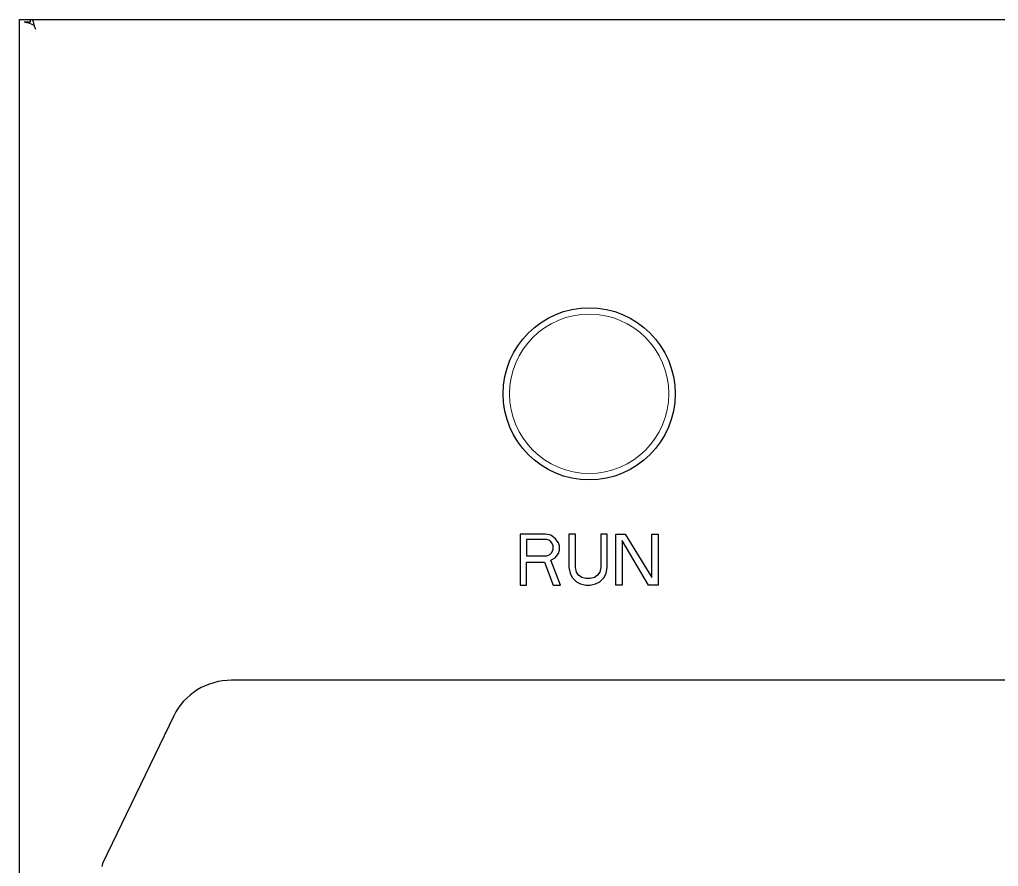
# Model space of a CAD drawing. Header units: millimetres. Extents: x 55614 to 110757, y -66981 to -47484.
# Drawn here: x 63294.9 to 63448.6, y -55116.8 to -54984 of the extents above; entities that cross this region are included whole.
import ezdxf

# ---------------------------------------------------------------- set-up
doc = ezdxf.new("R2010")
doc.units = ezdxf.units.MM
doc.layers.get('0').update_dxf_attribs({"lineweight": 15})
for name, color, linetype in [('2006-00087_0', 7, 'Continuous'), ('4212-20636_1_0', 7, 'Continuous'), ('4212-20665_4_1_0', 7, 'Continuous'), ('4212-68099_1_0', 7, 'Continuous')]:
    doc.layers.add(name, color=color, linetype=linetype)
doc.layers.add('THICK', color=7, linetype='Continuous', lineweight=0)

# ---------------------------------------------------------------- blocks, each defined once
blk = doc.blocks.new('erwqre')
at = {"linetype": 'Continuous'}
blk.add_circle((14670.91, -13650.73), 12.5, dxfattribs=at)
blk = doc.blocks.new('2-1725')
at = {"layer": '2006-00087_0', "color": 7, "linetype": 'Continuous'}
blk.add_circle((-17702.43, -72122.45), 13.5, dxfattribs=at)
at = {"layer": '4212-20636_1_0', "color": 7, "linetype": 'Continuous'}
for p, q in [((-17472.29, -72167.38), (-17758.57, -72167.38)), ((-17767.64, -72172.96), (-17778.83, -72196.14))]:
    blk.add_line(p, q, dxfattribs=at)
blk.add_arc((-17722.66, -72209.7), 57.78, 166.4321, 166.8805, dxfattribs=at)
blk.add_open_spline([(-17758.57, -72167.38), (-17760.43, -72167.38), (-17764.2, -72168.41), (-17766.84, -72171.31), (-17767.64, -72172.96)], degree=3, knots=[0, 0, 0, 0, 0.504168, 1, 1, 1, 1], dxfattribs=at)
at = {"layer": '4212-20665_4_1_0', "color": 7, "linetype": 'Continuous'}
for p, q in [((-17791.12, -72064.08), (-17790.13, -72064.08)), ((-17790.13, -72064.08), (-17790.13, -72063.75)), ((-17789.64, -72064.56), (-17789.56, -72064.64)), ((-17713.27, -72144.45), (-17713.27, -72152.45)), ((-17709.27, -72144.45), (-17713.27, -72144.45)), ((-17712.27, -72145.3), (-17712.27, -72147.85)), ((-17709.1, -72145.3), (-17712.27, -72145.3)), ((-17708.43, -72144.62), (-17709.27, -72144.45)), ((-17708.6, -72145.47), (-17709.1, -72145.3)), ((-17708.27, -72145.81), (-17708.6, -72145.47)), ((-17707.77, -72145.13), (-17708.43, -72144.62)), ((-17708.1, -72146.32), (-17708.27, -72145.81)), ((-17707.27, -72145.81), (-17707.77, -72145.13)), ((-17707.1, -72146.32), (-17707.27, -72145.81)), ((-17705.6, -72144.45), (-17705.6, -72149.72)), ((-17704.6, -72144.45), (-17705.6, -72144.45)), ((-17704.6, -72149.72), (-17704.6, -72144.45)), ((-17700.6, -72144.45), (-17700.6, -72149.72)), ((-17699.6, -72144.45), (-17700.6, -72144.45)), ((-17699.6, -72149.72), (-17699.6, -72144.45)), ((-17698.27, -72152.45), (-17698.27, -72144.45)), ((-17698.27, -72144.45), (-17696.77, -72144.45)), ((-17697.27, -72145.47), (-17697.27, -72152.45)), ((-17693.1, -72152.45), (-17697.27, -72145.47)), ((-17696.77, -72144.45), (-17692.6, -72151.26)), ((-17692.6, -72151.26), (-17692.6, -72144.45)), ((-17692.6, -72144.45), (-17691.6, -72144.45)), ((-17691.6, -72144.45), (-17691.6, -72152.45)), ((-17708.6, -72147.68), (-17708.27, -72147.34)), ((-17708.27, -72147.34), (-17708.1, -72146.83)), ((-17708.1, -72146.83), (-17708.1, -72146.32)), ((-17707.27, -72147.51), (-17707.1, -72147)), ((-17707.1, -72147), (-17707.1, -72146.32)), ((-17712.27, -72147.85), (-17709.1, -72147.85)), ((-17712.27, -72152.45), (-17712.27, -72148.87)), ((-17712.27, -72148.87), (-17709.43, -72148.87)), ((-17709.43, -72148.87), (-17708.1, -72152.45)), ((-17709.1, -72147.85), (-17708.6, -72147.68)), ((-17708.43, -72148.53), (-17707.77, -72148.19)), ((-17706.93, -72152.45), (-17708.43, -72148.53)), ((-17707.77, -72148.19), (-17707.27, -72147.51)), ((-17705.6, -72149.72), (-17705.43, -72150.57)), ((-17704.43, -72150.4), (-17704.6, -72149.72)), ((-17704.1, -72150.91), (-17704.43, -72150.4)), ((-17700.77, -72150.4), (-17701.1, -72150.91)), ((-17700.6, -72149.72), (-17700.77, -72150.4)), ((-17699.77, -72150.57), (-17699.6, -72149.72)), ((-17705.43, -72150.57), (-17705.1, -72151.26)), ((-17705.1, -72151.26), (-17704.43, -72151.94)), ((-17704.43, -72151.94), (-17703.77, -72152.28)), ((-17703.6, -72151.26), (-17704.1, -72150.91)), ((-17702.93, -72151.43), (-17703.6, -72151.26)), ((-17702.27, -72151.43), (-17702.93, -72151.43)), ((-17701.6, -72151.26), (-17702.27, -72151.43)), ((-17701.1, -72150.91), (-17701.6, -72151.26)), ((-17701.43, -72152.28), (-17700.77, -72151.94)), ((-17700.77, -72151.94), (-17700.1, -72151.26)), ((-17700.1, -72151.26), (-17699.77, -72150.57)), ((-17713.27, -72152.45), (-17712.27, -72152.45)), ((-17708.1, -72152.45), (-17706.93, -72152.45)), ((-17703.77, -72152.28), (-17702.93, -72152.45)), ((-17702.93, -72152.45), (-17702.27, -72152.45)), ((-17702.27, -72152.45), (-17701.43, -72152.28)), ((-17697.27, -72152.45), (-17698.27, -72152.45)), ((-17691.6, -72152.45), (-17693.1, -72152.45))]:
    blk.add_line(p, q, dxfattribs=at)
for centre, radius, start, end in [((-17779.23, -72061.4), 10.84, 196.3673, 197.4099), ((-17782.26, -72062.35), 7.66, 197.4262, 198.363)]:
    blk.add_arc(centre, radius, start, end, dxfattribs=at)
blk.add_open_spline([(-17791.12, -72064.08), (-17790.97, -72064.12), (-17790.47, -72064.26), (-17789.96, -72064.39), (-17789.64, -72064.56)], degree=3, knots=[0, 0, 0, 0, 0.29439, 1, 1, 1, 1], dxfattribs=at)
for points in [[(-17789.81, -72063.76), (-17789.75, -72064), (-17789.69, -72064.23), (-17789.62, -72064.46)], [(-17789.53, -72064.76), (-17789.47, -72064.92), (-17789.42, -72065.09), (-17789.33, -72065.24)]]:
    blk.add_open_spline(points, degree=3, dxfattribs=at)
at = {"layer": '4212-68099_1_0', "color": 7, "linetype": 'Continuous'}
for p, q in [((-17791.83, -72063.75), (-17440.43, -72063.75)), ((-17791.83, -72591.15), (-17791.83, -72063.75))]:
    blk.add_line(p, q, dxfattribs=at)
at = {"color": 2}
blk.add_blockref('erwqre', (-32373.34, -58471.71), dxfattribs=at)

msp = doc.modelspace()

# ---------------------------------------------------------------- block references
at = {"layer": 'THICK', "lineweight": -3}
msp.add_blockref('2-1725', (81086.76, 17079.761), dxfattribs=at)

doc.saveas('drawing.dxf')
